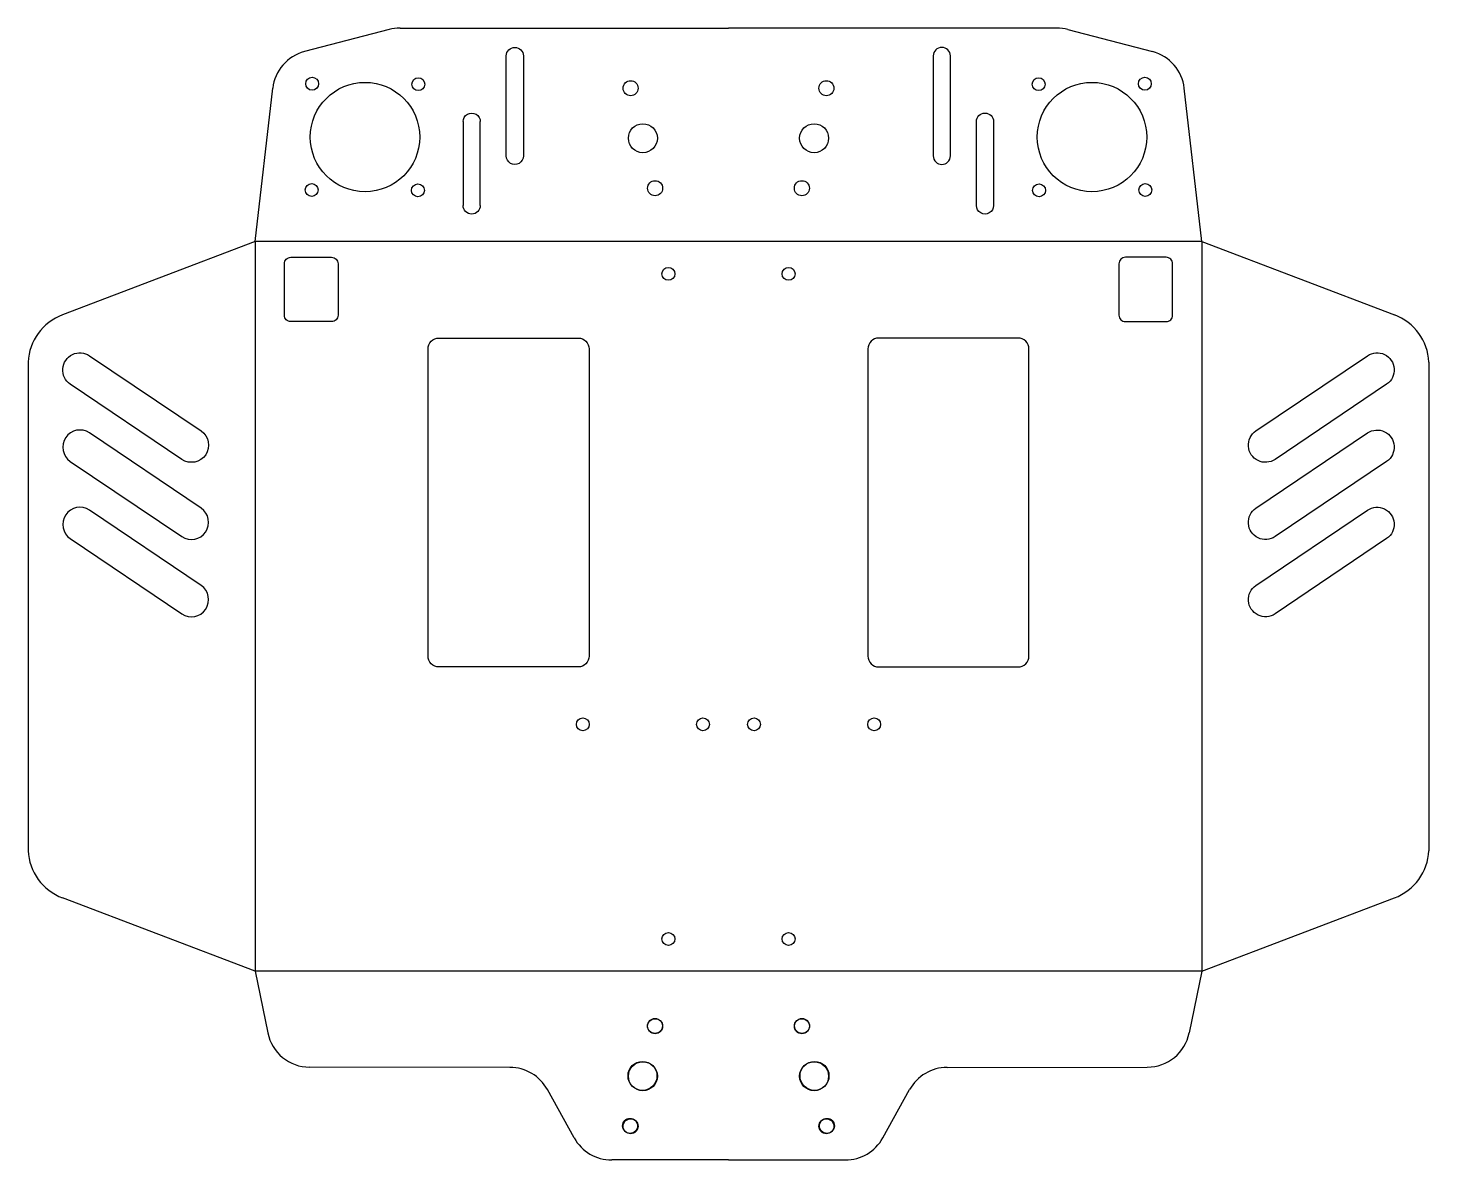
# Model space of a CAD drawing. Extents: x -535 to 118, y -120 to 408.
import ezdxf

# ---------------------------------------------------------------- set-up
doc = ezdxf.new("R2010")
doc.units = 0
doc.header["$MEASUREMENT"] = 0
doc.layers.get('0').update_dxf_attribs({"linetype": 'CONTINUOUS'})

msp = doc.modelspace()

# ---------------------------------------------------------------- linework, layer by layer
for p, q in [((-366.59, 407.13), (-406.01, 396.78)), ((-361.43, 407.78), (-208.38, 407.78)), ((-55.34, 407.78), (-208.38, 407.78)), ((-50.18, 407.13), (-10.76, 396.78)), ((-428.97, 308.27), (-420.8, 379.71)), ((12.2, 308.27), (4.03, 379.71)), ((-332.06, 364.16), (-332.08, 325.09)), ((-324.08, 325.08), (-324.06, 364.15)), ((-92.82, 325.08), (-92.84, 364.15)), ((-84.84, 364.16), (-84.82, 325.09)), ((-428.97, 308.27), (-518.8, 274.05)), ((-428.97, 308.27), (-428.97, -31.73)), ((12.2, 308.27), (-428.97, 308.27)), ((12.2, 308.27), (12.2, -31.73)), ((12.2, 308.27), (102.03, 274.05)), ((-534.86, 252.07), (-534.86, 24.34)), ((118.09, 252.07), (118.09, 24.34)), ((-428.97, -31.73), (-518.8, 2.35)), ((12.2, -31.73), (102.03, 2.35)), ((-428.97, -31.73), (-423.12, -60.53)), ((12.2, -31.73), (-428.97, -31.73)), ((12.2, -31.73), (6.35, -60.53)), ((-310.25, -76.68), (-403.55, -76.55)), ((-106.51, -76.68), (-13.22, -76.55)), ((-280.31, -109.51), (-292.79, -86.99)), ((-136.46, -109.51), (-123.97, -86.99)), ((-208.38, -119.81), (-262.82, -119.81)), ((-208.38, -119.81), (-153.95, -119.81))]:
    msp.add_line(p, q)
for points in [[(-311.99, 348.17), (-311.96, 394.76, -1), (-303.96, 394.76), (-303.99, 348.16, -1)], [(-112.97, 394.77), (-112.94, 348.18, 1), (-104.94, 348.18), (-104.97, 394.77, 1)], [(-412.38, 300.92), (-393.38, 300.92, -0.414214), (-390.38, 297.92), (-390.38, 273.92, -0.414214), (-393.38, 270.92), (-412.38, 270.92, -0.414214), (-415.38, 273.92), (-415.38, 297.92, -0.414214)], [(-26.39, 297.92), (-26.39, 273.92, 0.414214), (-23.39, 270.92), (-4.39, 270.92, 0.414214), (-1.39, 273.92), (-1.39, 297.92, 0.414214), (-4.39, 300.92), (-23.39, 300.92, 0.414214)], [(-273.39, 258.27), (-273.39, 115, -0.414214), (-278.39, 110), (-343.4, 110, -0.414214), (-348.4, 115), (-348.4, 258.27, -0.414214), (-343.4, 263.27), (-278.39, 263.27, -0.414214)], [(-143.38, 258.27), (-143.38, 115, 0.414214), (-138.38, 110), (-73.37, 110, 0.414214), (-68.37, 115), (-68.37, 258.27, 0.414214), (-73.37, 263.27), (-138.38, 263.27, 0.414214)], [(-515.14, 241.79, -1), (-506.19, 255.05), (-454.22, 220, -1), (-463.17, 206.73)], [(89.43, 255.05, -1), (98.37, 241.79), (46.4, 206.73, -1), (37.45, 220)], [(-454.22, 184), (-506.19, 219.05, 1), (-515.14, 205.79), (-463.17, 170.73, 1)], [(89.43, 219.05, -1), (98.37, 205.79), (46.4, 170.73, -1), (37.45, 184)], [(-454.22, 148), (-506.19, 183.05, 1), (-515.14, 169.79), (-463.17, 134.73, 1)], [(98.37, 169.79), (46.4, 134.73, -1), (37.45, 148), (89.43, 183.05, -1)]]:
    msp.add_lwpolyline(points, format="xyb", close=True)
for centre, radius in [((-402.44, 381.8), 3), ((-377.79, 356.96), 25.5), ((-352.94, 381.6), 3), ((-254, 379.74), 3.5), ((-162.77, 379.74), 3.5), ((-63.83, 381.6), 3), ((-38.98, 356.96), 25.5), ((-14.33, 381.8), 3), ((-248.29, 356.43), 6.75), ((-168.48, 356.43), 6.75), ((-402.63, 332.31), 3), ((-353.14, 332.11), 3), ((-242.58, 333.12), 3.5), ((-174.19, 333.12), 3.5), ((-63.63, 332.11), 3), ((-14.13, 332.31), 3), ((-236.38, 293.2), 3), ((-180.38, 293.2), 3), ((-276.29, 83.21), 3), ((-220.29, 83.21), 3), ((-196.48, 83.21), 3), ((-140.48, 83.21), 3), ((-236.38, -16.8), 3), ((-180.38, -16.8), 3), ((-242.66, -57.33), 3.5), ((-242.58, -57.47), 3.5), ((-174.19, -57.47), 3.5), ((-174.11, -57.33), 3.5), ((-248.47, -80.62), 6.75), ((-248.29, -80.78), 6.75), ((-168.48, -80.78), 6.75), ((-168.3, -80.62), 6.75), ((-254.27, -103.91), 3.5), ((-254, -104.09), 3.5), ((-162.77, -104.09), 3.5), ((-162.49, -103.91), 3.5)]:
    msp.add_circle(centre, radius)
for centre, radius, start, end in [((-361.51, 387.78), 20, 89.76883, 104.70606), ((-55.26, 387.78), 20, 75.29394, 90.23117), ((-400.93, 377.44), 20, 104.70606, 173.47904), ((-15.84, 377.44), 20, 6.52096, 75.29394), ((-509.9, 250.69), 25, 110.85446, 176.84264), ((93.13, 250.69), 25, 3.15736, 69.14554), ((-509.9, 25.71), 25, 183.15736, 249.14554), ((93.13, 25.71), 25, 290.85446, 356.84264), ((-403.52, -56.55), 20, 191.4796, 269.91524), ((-13.25, -56.55), 20, 270.08476, 348.5204), ((-310.28, -96.68), 20, 28.99862, 89.91524), ((-106.48, -96.68), 20, 90.08476, 151.00138), ((-262.82, -99.81), 20, 208.99862, 270), ((-153.95, -99.81), 20, 270, 331.00138)]:
    msp.add_arc(centre, radius, start, end)
at = {"extrusion": (1.21823e-21, 2.23963e-18, -1)}
msp.add_arc((328.06, 364.15), 4, 0.03117, 180.03117, dxfattribs=at)
at = {"extrusion": (2.77556e-16, 1.50974e-19, -1)}
msp.add_arc((88.84, 364.15), 4, -0.03117, 179.96883, dxfattribs=at)
at = {"extrusion": (5.36368e-35, 9.86076e-32, -1)}
msp.add_arc((328.08, 325.09), 4, -179.96883, 0.03117, dxfattribs=at)
at = {"extrusion": (5.36368e-35, -9.86076e-32, -1)}
msp.add_arc((88.82, 325.09), 4, 179.96883, 359.96883, dxfattribs=at)

doc.saveas('drawing.dxf')
